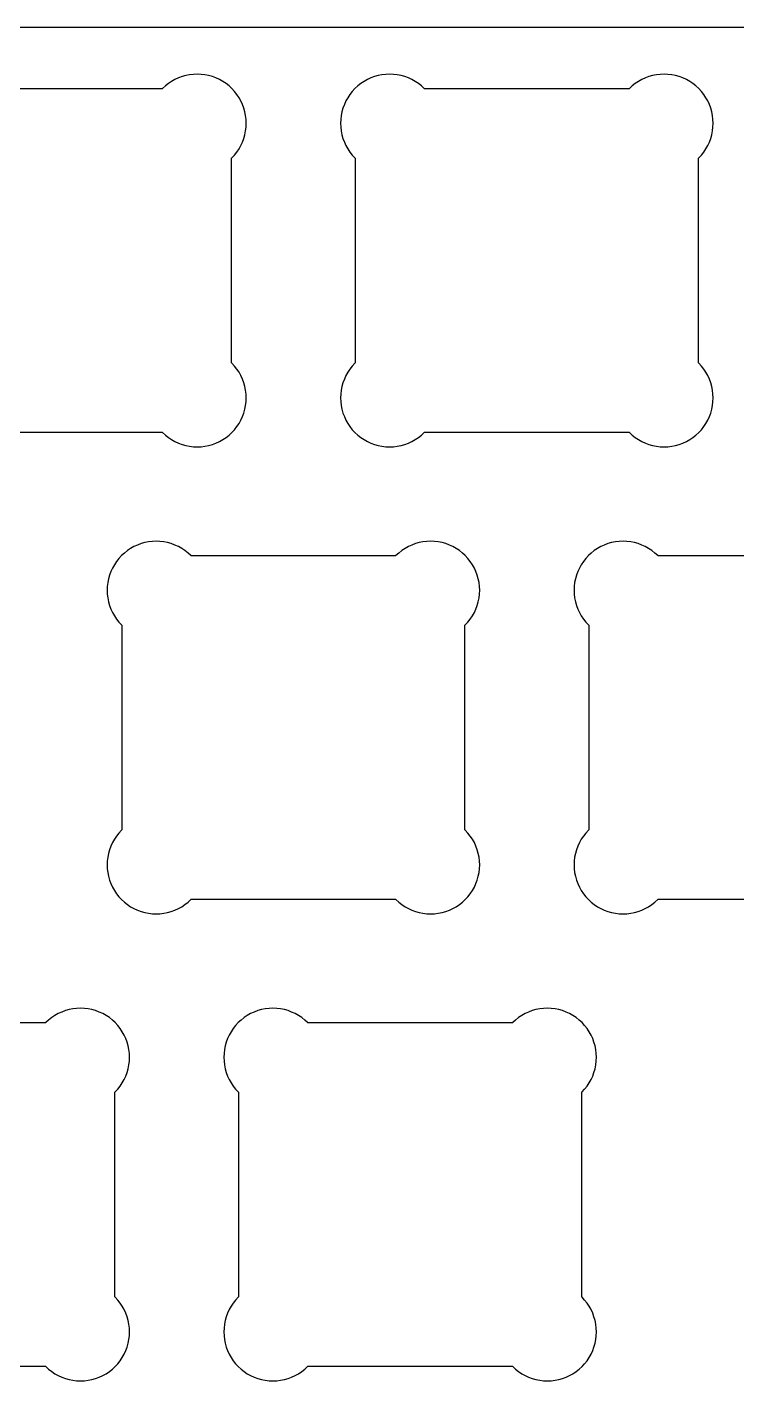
# Model space of a CAD drawing. Extents: x 0 to 286, y 0 to 95.
# Drawn here: x 217.8 to 246.8, y 40.1 to 95.3 of the extents above; entities that cross this region are included whole.
import ezdxf

# ---------------------------------------------------------------- set-up
doc = ezdxf.new("R2010")
doc.units = 0
doc.layers.get('0').update_dxf_attribs({"linetype": 'CONTINUOUS'})

msp = doc.modelspace()

# ---------------------------------------------------------------- linework, layer by layer
at = {"color": 0}
for p, q in [((0.09508, 95.3424), (285.845, 95.3424)), ((224.303, 93.3619), (224.15, 93.3207)), ((224.456, 93.3937), (224.303, 93.3619)), ((224.613, 93.4117), (224.456, 93.3937)), ((224.769, 93.4173), (224.613, 93.4117)), ((224.926, 93.4117), (224.769, 93.4173)), ((225.082, 93.3937), (224.926, 93.4117)), ((225.236, 93.3619), (225.082, 93.3937)), ((225.388, 93.3207), (225.236, 93.3619)), ((232.152, 93.3619), (232.001, 93.3207)), ((232.307, 93.3937), (232.152, 93.3619)), ((232.463, 93.4117), (232.307, 93.3937)), ((232.62, 93.4173), (232.463, 93.4117)), ((232.775, 93.4117), (232.62, 93.4173)), ((232.931, 93.3937), (232.775, 93.4117)), ((233.086, 93.3619), (232.931, 93.3937)), ((233.237, 93.3207), (233.086, 93.3619)), ((243.353, 93.3619), (243.2, 93.3207)), ((243.506, 93.3937), (243.353, 93.3619)), ((243.663, 93.4117), (243.506, 93.3937)), ((243.821, 93.4173), (243.663, 93.4117)), ((243.976, 93.4117), (243.821, 93.4173)), ((244.132, 93.3937), (243.976, 93.4117)), ((244.286, 93.3619), (244.132, 93.3937)), ((244.438, 93.3207), (244.286, 93.3619)), ((223.341, 92.8176), (214.997, 92.8176)), ((223.355, 92.8328), (223.341, 92.8176)), ((223.471, 92.939), (223.355, 92.8328)), ((223.594, 93.037), (223.471, 92.939)), ((223.725, 93.1238), (223.594, 93.037)), ((223.862, 93.2007), (223.725, 93.1238)), ((224.004, 93.2656), (223.862, 93.2007)), ((224.15, 93.3207), (224.004, 93.2656)), ((225.535, 93.2656), (225.388, 93.3207)), ((225.677, 93.2007), (225.535, 93.2656)), ((225.814, 93.1238), (225.677, 93.2007)), ((225.945, 93.037), (225.814, 93.1238)), ((226.067, 92.939), (225.945, 93.037)), ((226.184, 92.8328), (226.067, 92.939)), ((226.29, 92.7171), (226.184, 92.8328)), ((231.205, 92.8328), (231.098, 92.7171)), ((231.32, 92.939), (231.205, 92.8328)), ((231.444, 93.037), (231.32, 92.939)), ((231.575, 93.1238), (231.444, 93.037)), ((231.712, 93.2007), (231.575, 93.1238)), ((231.854, 93.2656), (231.712, 93.2007)), ((232.001, 93.3207), (231.854, 93.2656)), ((233.385, 93.2656), (233.237, 93.3207)), ((233.527, 93.2007), (233.385, 93.2656)), ((233.664, 93.1238), (233.527, 93.2007)), ((233.795, 93.037), (233.664, 93.1238)), ((233.918, 92.939), (233.795, 93.037)), ((234.033, 92.8328), (233.918, 92.939)), ((234.047, 92.8176), (234.033, 92.8328)), ((242.391, 92.8176), (234.047, 92.8176)), ((242.405, 92.8328), (242.391, 92.8176)), ((242.521, 92.939), (242.405, 92.8328)), ((242.644, 93.037), (242.521, 92.939)), ((242.775, 93.1238), (242.644, 93.037)), ((242.912, 93.2007), (242.775, 93.1238)), ((243.054, 93.2656), (242.912, 93.2007)), ((243.2, 93.3207), (243.054, 93.2656)), ((244.585, 93.2656), (244.438, 93.3207)), ((244.727, 93.2007), (244.585, 93.2656)), ((244.864, 93.1238), (244.727, 93.2007)), ((244.995, 93.037), (244.864, 93.1238)), ((245.117, 92.939), (244.995, 93.037)), ((245.234, 92.8328), (245.117, 92.939)), ((245.34, 92.7171), (245.234, 92.8328)), ((226.388, 92.5932), (226.29, 92.7171)), ((226.475, 92.4623), (226.388, 92.5932)), ((226.552, 92.3272), (226.475, 92.4623)), ((226.617, 92.184), (226.552, 92.3272)), ((230.837, 92.3272), (230.772, 92.184)), ((230.914, 92.4623), (230.837, 92.3272)), ((231.001, 92.5932), (230.914, 92.4623)), ((231.098, 92.7171), (231.001, 92.5932)), ((245.438, 92.5932), (245.34, 92.7171)), ((245.525, 92.4623), (245.438, 92.5932)), ((245.602, 92.3272), (245.525, 92.4623)), ((245.667, 92.184), (245.602, 92.3272)), ((226.672, 92.0365), (226.617, 92.184)), ((226.713, 91.8849), (226.672, 92.0365)), ((226.745, 91.7303), (226.713, 91.8849)), ((226.763, 91.5748), (226.745, 91.7303)), ((230.644, 91.7303), (230.626, 91.5748)), ((230.675, 91.8849), (230.644, 91.7303)), ((230.717, 92.0365), (230.675, 91.8849)), ((230.772, 92.184), (230.717, 92.0365)), ((245.722, 92.0365), (245.667, 92.184)), ((245.763, 91.8849), (245.722, 92.0365)), ((245.795, 91.7303), (245.763, 91.8849)), ((245.813, 91.5748), (245.795, 91.7303)), ((226.745, 91.1063), (226.763, 91.2619)), ((226.77, 91.4178), (226.763, 91.5748)), ((226.763, 91.2619), (226.77, 91.4178)), ((230.626, 91.5748), (230.619, 91.4178)), ((230.619, 91.4178), (230.626, 91.2619)), ((230.626, 91.2619), (230.644, 91.1063)), ((245.795, 91.1063), (245.813, 91.2619)), ((245.82, 91.4178), (245.813, 91.5748)), ((245.813, 91.2619), (245.82, 91.4178)), ((226.552, 90.5108), (226.617, 90.653)), ((226.617, 90.653), (226.672, 90.8004)), ((226.672, 90.8004), (226.713, 90.9518)), ((226.713, 90.9518), (226.745, 91.1063)), ((230.644, 91.1063), (230.675, 90.9518)), ((230.675, 90.9518), (230.717, 90.8004)), ((230.717, 90.8004), (230.772, 90.653)), ((230.772, 90.653), (230.837, 90.5108)), ((245.602, 90.5108), (245.667, 90.653)), ((245.667, 90.653), (245.722, 90.8004)), ((245.722, 90.8004), (245.763, 90.9518)), ((245.763, 90.9518), (245.795, 91.1063)), ((226.184, 90.0038), (226.29, 90.1196)), ((226.29, 90.1196), (226.388, 90.2423)), ((226.388, 90.2423), (226.475, 90.3732)), ((226.475, 90.3732), (226.552, 90.5108)), ((230.837, 90.5108), (230.914, 90.3732)), ((230.914, 90.3732), (231.001, 90.2423)), ((231.001, 90.2423), (231.098, 90.1196)), ((231.098, 90.1196), (231.205, 90.0038)), ((245.234, 90.0038), (245.34, 90.1196)), ((245.34, 90.1196), (245.438, 90.2423)), ((245.438, 90.2423), (245.525, 90.3732)), ((245.525, 90.3732), (245.602, 90.5108)), ((226.169, 89.9901), (226.184, 90.0038)), ((226.169, 81.6462), (226.169, 89.9901)), ((231.205, 90.0038), (231.22, 89.9901)), ((231.22, 89.9901), (231.22, 81.6462)), ((245.219, 89.9901), (245.234, 90.0038)), ((245.219, 81.6462), (245.219, 89.9901)), ((226.184, 81.6321), (226.169, 81.6462)), ((226.29, 81.5164), (226.184, 81.6321)), ((226.388, 81.394), (226.29, 81.5164)), ((226.475, 81.2631), (226.388, 81.394)), ((226.552, 81.1251), (226.475, 81.2631)), ((230.914, 81.2631), (230.837, 81.1251)), ((231.001, 81.394), (230.914, 81.2631)), ((231.098, 81.5164), (231.001, 81.394)), ((231.205, 81.6321), (231.098, 81.5164)), ((231.22, 81.6462), (231.205, 81.6321)), ((245.234, 81.6321), (245.219, 81.6462)), ((245.34, 81.5164), (245.234, 81.6321)), ((245.438, 81.394), (245.34, 81.5164)), ((245.525, 81.2631), (245.438, 81.394)), ((245.602, 81.1251), (245.525, 81.2631)), ((226.617, 80.9833), (226.552, 81.1251)), ((226.672, 80.8373), (226.617, 80.9833)), ((226.713, 80.6842), (226.672, 80.8373)), ((226.745, 80.5311), (226.713, 80.6842)), ((230.675, 80.6842), (230.644, 80.5311)), ((230.717, 80.8373), (230.675, 80.6842)), ((230.772, 80.9833), (230.717, 80.8373)), ((230.837, 81.1251), (230.772, 80.9833)), ((245.667, 80.9833), (245.602, 81.1251)), ((245.722, 80.8373), (245.667, 80.9833)), ((245.763, 80.6842), (245.722, 80.8373)), ((245.795, 80.5311), (245.763, 80.6842)), ((226.763, 80.3741), (226.745, 80.5311)), ((226.77, 80.2171), (226.763, 80.3741)), ((226.763, 80.0612), (226.77, 80.2171)), ((230.626, 80.3741), (230.619, 80.2171)), ((230.619, 80.2171), (230.626, 80.0612)), ((230.644, 80.5311), (230.626, 80.3741)), ((245.813, 80.3741), (245.795, 80.5311)), ((245.82, 80.2171), (245.813, 80.3741)), ((245.813, 80.0612), (245.82, 80.2171)), ((226.617, 79.4523), (226.672, 79.5997)), ((226.672, 79.5997), (226.713, 79.7511)), ((226.713, 79.7511), (226.745, 79.9056)), ((226.745, 79.9056), (226.763, 80.0612)), ((230.626, 80.0612), (230.644, 79.9056)), ((230.644, 79.9056), (230.675, 79.7511)), ((230.675, 79.7511), (230.717, 79.5997)), ((230.717, 79.5997), (230.772, 79.4523)), ((245.667, 79.4523), (245.722, 79.5997)), ((245.722, 79.5997), (245.763, 79.7511)), ((245.763, 79.7511), (245.795, 79.9056)), ((245.795, 79.9056), (245.813, 80.0612)), ((226.29, 78.9203), (226.388, 79.043)), ((226.388, 79.043), (226.475, 79.1739)), ((226.475, 79.1739), (226.552, 79.3101)), ((226.552, 79.3101), (226.617, 79.4523)), ((230.772, 79.4523), (230.837, 79.3101)), ((230.837, 79.3101), (230.914, 79.1739)), ((230.914, 79.1739), (231.001, 79.043)), ((231.001, 79.043), (231.098, 78.9203)), ((245.34, 78.9203), (245.438, 79.043)), ((245.438, 79.043), (245.525, 79.1739)), ((245.525, 79.1739), (245.602, 79.3101)), ((245.602, 79.3101), (245.667, 79.4523)), ((214.997, 78.8183), (223.341, 78.8183)), ((223.341, 78.8183), (223.355, 78.8031)), ((223.355, 78.8031), (223.471, 78.697)), ((223.471, 78.697), (223.594, 78.5992)), ((223.594, 78.5992), (223.725, 78.5125)), ((223.725, 78.5125), (223.862, 78.4352)), ((223.862, 78.4352), (224.004, 78.3703)), ((225.535, 78.3703), (225.677, 78.4352)), ((225.677, 78.4352), (225.814, 78.5125)), ((225.814, 78.5125), (225.945, 78.5992)), ((225.945, 78.5992), (226.067, 78.697)), ((226.067, 78.697), (226.184, 78.8031)), ((226.184, 78.8031), (226.29, 78.9203)), ((231.098, 78.9203), (231.205, 78.8031)), ((231.205, 78.8031), (231.32, 78.697)), ((231.32, 78.697), (231.444, 78.5992)), ((231.444, 78.5992), (231.575, 78.5125)), ((231.575, 78.5125), (231.712, 78.4352)), ((231.712, 78.4352), (231.854, 78.3703)), ((233.385, 78.3703), (233.527, 78.4352)), ((233.527, 78.4352), (233.664, 78.5125)), ((233.664, 78.5125), (233.795, 78.5992)), ((233.795, 78.5992), (233.918, 78.697)), ((233.918, 78.697), (234.033, 78.8031)), ((234.033, 78.8031), (234.047, 78.8183)), ((234.047, 78.8183), (242.391, 78.8183)), ((242.391, 78.8183), (242.405, 78.8031)), ((242.405, 78.8031), (242.521, 78.697)), ((242.521, 78.697), (242.644, 78.5992)), ((242.644, 78.5992), (242.775, 78.5125)), ((242.775, 78.5125), (242.912, 78.4352)), ((242.912, 78.4352), (243.054, 78.3703)), ((244.585, 78.3703), (244.727, 78.4352)), ((244.727, 78.4352), (244.864, 78.5125)), ((244.864, 78.5125), (244.995, 78.5992)), ((244.995, 78.5992), (245.117, 78.697)), ((245.117, 78.697), (245.234, 78.8031)), ((245.234, 78.8031), (245.34, 78.9203)), ((224.004, 78.3703), (224.15, 78.3153)), ((224.15, 78.3153), (224.303, 78.274)), ((224.303, 78.274), (224.456, 78.2422)), ((224.456, 78.2422), (224.613, 78.2242)), ((224.613, 78.2242), (224.769, 78.2175)), ((224.769, 78.2175), (224.926, 78.2242)), ((224.926, 78.2242), (225.082, 78.2422)), ((225.082, 78.2422), (225.236, 78.274)), ((225.236, 78.274), (225.388, 78.3153)), ((225.388, 78.3153), (225.535, 78.3703)), ((231.854, 78.3703), (232.001, 78.3153)), ((232.001, 78.3153), (232.152, 78.274)), ((232.152, 78.274), (232.307, 78.2422)), ((232.307, 78.2422), (232.463, 78.2242)), ((232.463, 78.2242), (232.62, 78.2175)), ((232.62, 78.2175), (232.775, 78.2242)), ((232.775, 78.2242), (232.931, 78.2422)), ((232.931, 78.2422), (233.086, 78.274)), ((233.086, 78.274), (233.237, 78.3153)), ((233.237, 78.3153), (233.385, 78.3703)), ((243.054, 78.3703), (243.2, 78.3153)), ((243.2, 78.3153), (243.353, 78.274)), ((243.353, 78.274), (243.506, 78.2422)), ((243.506, 78.2422), (243.663, 78.2242)), ((243.663, 78.2242), (243.821, 78.2175)), ((243.821, 78.2175), (243.976, 78.2242)), ((243.976, 78.2242), (244.132, 78.2422)), ((244.132, 78.2422), (244.286, 78.274)), ((244.286, 78.274), (244.438, 78.3153)), ((244.438, 78.3153), (244.585, 78.3703)), ((222.05, 74.0738), (221.919, 73.987)), ((222.187, 74.1507), (222.05, 74.0738)), ((222.329, 74.2156), (222.187, 74.1507)), ((222.476, 74.2707), (222.329, 74.2156)), ((222.627, 74.3119), (222.476, 74.2707)), ((222.782, 74.3437), (222.627, 74.3119)), ((222.938, 74.3617), (222.782, 74.3437)), ((223.095, 74.3673), (222.938, 74.3617)), ((223.25, 74.3617), (223.095, 74.3673)), ((223.406, 74.3437), (223.25, 74.3617)), ((223.561, 74.3119), (223.406, 74.3437)), ((223.712, 74.2707), (223.561, 74.3119)), ((223.86, 74.2156), (223.712, 74.2707)), ((224.002, 74.1507), (223.86, 74.2156)), ((224.139, 74.0738), (224.002, 74.1507)), ((224.27, 73.987), (224.139, 74.0738)), ((233.25, 74.0738), (233.119, 73.987)), ((233.387, 74.1507), (233.25, 74.0738)), ((233.529, 74.2156), (233.387, 74.1507)), ((233.675, 74.2707), (233.529, 74.2156)), ((233.828, 74.3119), (233.675, 74.2707)), ((233.981, 74.3437), (233.828, 74.3119)), ((234.138, 74.3617), (233.981, 74.3437)), ((234.296, 74.3673), (234.138, 74.3617)), ((234.451, 74.3617), (234.296, 74.3673)), ((234.607, 74.3437), (234.451, 74.3617)), ((234.761, 74.3119), (234.607, 74.3437)), ((234.913, 74.2707), (234.761, 74.3119)), ((235.06, 74.2156), (234.913, 74.2707)), ((235.202, 74.1507), (235.06, 74.2156)), ((235.339, 74.0738), (235.202, 74.1507)), ((235.47, 73.987), (235.339, 74.0738)), ((241.1, 74.0738), (240.969, 73.987)), ((241.237, 74.1507), (241.1, 74.0738)), ((241.379, 74.2156), (241.237, 74.1507)), ((241.526, 74.2707), (241.379, 74.2156)), ((241.677, 74.3119), (241.526, 74.2707)), ((241.832, 74.3437), (241.677, 74.3119)), ((241.988, 74.3617), (241.832, 74.3437)), ((242.145, 74.3673), (241.988, 74.3617)), ((242.3, 74.3617), (242.145, 74.3673)), ((242.456, 74.3437), (242.3, 74.3617)), ((242.611, 74.3119), (242.456, 74.3437)), ((242.762, 74.2707), (242.611, 74.3119)), ((242.91, 74.2156), (242.762, 74.2707)), ((243.052, 74.1507), (242.91, 74.2156)), ((243.189, 74.0738), (243.052, 74.1507)), ((243.32, 73.987), (243.189, 74.0738)), ((221.476, 73.5432), (221.389, 73.4124)), ((221.573, 73.6671), (221.476, 73.5432)), ((221.68, 73.7828), (221.573, 73.6671)), ((221.795, 73.889), (221.68, 73.7828)), ((221.919, 73.987), (221.795, 73.889)), ((224.393, 73.889), (224.27, 73.987)), ((224.508, 73.7828), (224.393, 73.889)), ((224.522, 73.7676), (224.508, 73.7828)), ((232.866, 73.7676), (224.522, 73.7676)), ((232.88, 73.7828), (232.866, 73.7676)), ((232.996, 73.889), (232.88, 73.7828)), ((233.119, 73.987), (232.996, 73.889)), ((235.592, 73.889), (235.47, 73.987)), ((235.709, 73.7828), (235.592, 73.889)), ((235.815, 73.6671), (235.709, 73.7828)), ((235.913, 73.5432), (235.815, 73.6671)), ((236, 73.4124), (235.913, 73.5432)), ((240.526, 73.5432), (240.439, 73.4124)), ((240.623, 73.6671), (240.526, 73.5432)), ((240.73, 73.7828), (240.623, 73.6671)), ((240.845, 73.889), (240.73, 73.7828)), ((240.969, 73.987), (240.845, 73.889)), ((243.443, 73.889), (243.32, 73.987)), ((243.558, 73.7828), (243.443, 73.889)), ((243.572, 73.7676), (243.558, 73.7828)), ((251.916, 73.7676), (243.572, 73.7676)), ((221.192, 72.9865), (221.15, 72.8349)), ((221.247, 73.134), (221.192, 72.9865)), ((221.312, 73.2758), (221.247, 73.134)), ((221.389, 73.4124), (221.312, 73.2758)), ((236.077, 73.2758), (236, 73.4124)), ((236.142, 73.134), (236.077, 73.2758)), ((236.197, 72.9865), (236.142, 73.134)), ((236.238, 72.8349), (236.197, 72.9865)), ((240.242, 72.9865), (240.2, 72.8349)), ((240.297, 73.134), (240.242, 72.9865)), ((240.362, 73.2758), (240.297, 73.134)), ((240.439, 73.4124), (240.362, 73.2758)), ((221.101, 72.5248), (221.094, 72.3678)), ((221.094, 72.3678), (221.101, 72.2119)), ((221.119, 72.6803), (221.101, 72.5248)), ((221.15, 72.8349), (221.119, 72.6803)), ((236.27, 72.6803), (236.238, 72.8349)), ((236.288, 72.5248), (236.27, 72.6803)), ((236.295, 72.3678), (236.288, 72.5248)), ((236.288, 72.2119), (236.295, 72.3678)), ((240.151, 72.5248), (240.144, 72.3678)), ((240.144, 72.3678), (240.151, 72.2119)), ((240.169, 72.6803), (240.151, 72.5248)), ((240.2, 72.8349), (240.169, 72.6803)), ((221.101, 72.2119), (221.119, 72.0563)), ((221.119, 72.0563), (221.15, 71.9018)), ((221.15, 71.9018), (221.192, 71.7504)), ((236.197, 71.7504), (236.238, 71.9018)), ((236.238, 71.9018), (236.27, 72.0563)), ((236.27, 72.0563), (236.288, 72.2119)), ((240.151, 72.2119), (240.169, 72.0563)), ((240.169, 72.0563), (240.2, 71.9018)), ((240.2, 71.9018), (240.242, 71.7504)), ((221.192, 71.7504), (221.247, 71.603)), ((221.247, 71.603), (221.312, 71.4608)), ((221.312, 71.4608), (221.389, 71.3232)), ((221.389, 71.3232), (221.476, 71.1923)), ((235.913, 71.1923), (236, 71.3232)), ((236, 71.3232), (236.077, 71.4608)), ((236.077, 71.4608), (236.142, 71.603)), ((236.142, 71.603), (236.197, 71.7504)), ((240.242, 71.7504), (240.297, 71.603)), ((240.297, 71.603), (240.362, 71.4608)), ((240.362, 71.4608), (240.439, 71.3232)), ((240.439, 71.3232), (240.526, 71.1923)), ((221.476, 71.1923), (221.573, 71.0696)), ((221.573, 71.0696), (221.68, 70.9538)), ((221.68, 70.9538), (221.695, 70.9401)), ((221.695, 70.9401), (221.695, 62.5962)), ((235.694, 70.9401), (235.709, 70.9538)), ((235.694, 62.5962), (235.694, 70.9401)), ((235.709, 70.9538), (235.815, 71.0696)), ((235.815, 71.0696), (235.913, 71.1923)), ((240.526, 71.1923), (240.623, 71.0696)), ((240.623, 71.0696), (240.73, 70.9538)), ((240.73, 70.9538), (240.745, 70.9401)), ((240.745, 70.9401), (240.745, 62.5962)), ((221.573, 62.4664), (221.476, 62.3439)), ((221.68, 62.5821), (221.573, 62.4664)), ((221.695, 62.5962), (221.68, 62.5821)), ((235.709, 62.5821), (235.694, 62.5962)), ((235.815, 62.4664), (235.709, 62.5821)), ((235.913, 62.3439), (235.815, 62.4664)), ((240.623, 62.4664), (240.526, 62.3439)), ((240.73, 62.5821), (240.623, 62.4664)), ((240.745, 62.5962), (240.73, 62.5821)), ((221.247, 61.9333), (221.192, 61.7873)), ((221.312, 62.0751), (221.247, 61.9333)), ((221.389, 62.2131), (221.312, 62.0751)), ((221.476, 62.3439), (221.389, 62.2131)), ((236, 62.2131), (235.913, 62.3439)), ((236.077, 62.0751), (236, 62.2131)), ((236.142, 61.9333), (236.077, 62.0751)), ((236.197, 61.7873), (236.142, 61.9333)), ((240.297, 61.9333), (240.242, 61.7873)), ((240.362, 62.0751), (240.297, 61.9333)), ((240.439, 62.2131), (240.362, 62.0751)), ((240.526, 62.3439), (240.439, 62.2131)), ((221.101, 61.3241), (221.094, 61.1671)), ((221.119, 61.4811), (221.101, 61.3241)), ((221.15, 61.6342), (221.119, 61.4811)), ((221.192, 61.7873), (221.15, 61.6342)), ((236.238, 61.6342), (236.197, 61.7873)), ((236.27, 61.4811), (236.238, 61.6342)), ((236.288, 61.3241), (236.27, 61.4811)), ((236.295, 61.1671), (236.288, 61.3241)), ((240.151, 61.3241), (240.144, 61.1671)), ((240.169, 61.4811), (240.151, 61.3241)), ((240.2, 61.6342), (240.169, 61.4811)), ((240.242, 61.7873), (240.2, 61.6342)), ((221.094, 61.1671), (221.101, 61.0112)), ((221.101, 61.0112), (221.119, 60.8556)), ((221.119, 60.8556), (221.15, 60.7011)), ((236.238, 60.7011), (236.27, 60.8556)), ((236.27, 60.8556), (236.288, 61.0112)), ((236.288, 61.0112), (236.295, 61.1671)), ((240.144, 61.1671), (240.151, 61.0112)), ((240.151, 61.0112), (240.169, 60.8556)), ((240.169, 60.8556), (240.2, 60.7011)), ((221.15, 60.7011), (221.192, 60.5497)), ((221.192, 60.5497), (221.247, 60.4023)), ((221.247, 60.4023), (221.312, 60.2601)), ((221.312, 60.2601), (221.389, 60.1239)), ((236, 60.1239), (236.077, 60.2601)), ((236.077, 60.2601), (236.142, 60.4023)), ((236.142, 60.4023), (236.197, 60.5497)), ((236.197, 60.5497), (236.238, 60.7011)), ((240.2, 60.7011), (240.242, 60.5497)), ((240.242, 60.5497), (240.297, 60.4023)), ((240.297, 60.4023), (240.362, 60.2601)), ((240.362, 60.2601), (240.439, 60.1239)), ((221.389, 60.1239), (221.476, 59.993)), ((221.476, 59.993), (221.573, 59.8703)), ((221.573, 59.8703), (221.68, 59.7531)), ((221.68, 59.7531), (221.795, 59.647)), ((221.795, 59.647), (221.919, 59.5492)), ((224.27, 59.5492), (224.393, 59.647)), ((224.393, 59.647), (224.508, 59.7531)), ((224.508, 59.7531), (224.522, 59.7683)), ((224.522, 59.7683), (232.866, 59.7683)), ((232.866, 59.7683), (232.88, 59.7531)), ((232.88, 59.7531), (232.996, 59.647)), ((232.996, 59.647), (233.119, 59.5492)), ((235.47, 59.5492), (235.592, 59.647)), ((235.592, 59.647), (235.709, 59.7531)), ((235.709, 59.7531), (235.815, 59.8703)), ((235.815, 59.8703), (235.913, 59.993)), ((235.913, 59.993), (236, 60.1239)), ((240.439, 60.1239), (240.526, 59.993)), ((240.526, 59.993), (240.623, 59.8703)), ((240.623, 59.8703), (240.73, 59.7531)), ((240.73, 59.7531), (240.845, 59.647)), ((240.845, 59.647), (240.969, 59.5492)), ((243.32, 59.5492), (243.443, 59.647)), ((243.443, 59.647), (243.558, 59.7531)), ((243.558, 59.7531), (243.572, 59.7683)), ((243.572, 59.7683), (251.916, 59.7683)), ((221.919, 59.5492), (222.05, 59.4625)), ((222.05, 59.4625), (222.187, 59.3852)), ((222.187, 59.3852), (222.329, 59.3203)), ((222.329, 59.3203), (222.476, 59.2653)), ((222.476, 59.2653), (222.627, 59.224)), ((222.627, 59.224), (222.782, 59.1922)), ((222.782, 59.1922), (222.938, 59.1742)), ((222.938, 59.1742), (223.095, 59.1675)), ((223.095, 59.1675), (223.25, 59.1742)), ((223.25, 59.1742), (223.406, 59.1922)), ((223.406, 59.1922), (223.561, 59.224)), ((223.561, 59.224), (223.712, 59.2653)), ((223.712, 59.2653), (223.86, 59.3203)), ((223.86, 59.3203), (224.002, 59.3852)), ((224.002, 59.3852), (224.139, 59.4625)), ((224.139, 59.4625), (224.27, 59.5492)), ((233.119, 59.5492), (233.25, 59.4625)), ((233.25, 59.4625), (233.387, 59.3852)), ((233.387, 59.3852), (233.529, 59.3203)), ((233.529, 59.3203), (233.675, 59.2653)), ((233.675, 59.2653), (233.828, 59.224)), ((233.828, 59.224), (233.981, 59.1922)), ((233.981, 59.1922), (234.138, 59.1742)), ((234.138, 59.1742), (234.296, 59.1675)), ((234.296, 59.1675), (234.451, 59.1742)), ((234.451, 59.1742), (234.607, 59.1922)), ((234.607, 59.1922), (234.761, 59.224)), ((234.761, 59.224), (234.913, 59.2653)), ((234.913, 59.2653), (235.06, 59.3203)), ((235.06, 59.3203), (235.202, 59.3852)), ((235.202, 59.3852), (235.339, 59.4625)), ((235.339, 59.4625), (235.47, 59.5492)), ((240.969, 59.5492), (241.1, 59.4625)), ((241.1, 59.4625), (241.237, 59.3852)), ((241.237, 59.3852), (241.379, 59.3203)), ((241.379, 59.3203), (241.526, 59.2653)), ((241.526, 59.2653), (241.677, 59.224)), ((241.677, 59.224), (241.832, 59.1922)), ((241.832, 59.1922), (241.988, 59.1742)), ((241.988, 59.1742), (242.145, 59.1675)), ((242.145, 59.1675), (242.3, 59.1742)), ((242.3, 59.1742), (242.456, 59.1922)), ((242.456, 59.1922), (242.611, 59.224)), ((242.611, 59.224), (242.762, 59.2653)), ((242.762, 59.2653), (242.91, 59.3203)), ((242.91, 59.3203), (243.052, 59.3852)), ((243.052, 59.3852), (243.189, 59.4625)), ((243.189, 59.4625), (243.32, 59.5492)), ((219.539, 55.2619), (219.389, 55.2207)), ((219.694, 55.2937), (219.539, 55.2619)), ((219.849, 55.3117), (219.694, 55.2937)), ((220.007, 55.3173), (219.849, 55.3117)), ((220.164, 55.3117), (220.007, 55.3173)), ((220.319, 55.2937), (220.164, 55.3117)), ((220.474, 55.2619), (220.319, 55.2937)), ((220.625, 55.2207), (220.474, 55.2619)), ((227.39, 55.2619), (227.239, 55.2207)), ((227.544, 55.2937), (227.39, 55.2619)), ((227.7, 55.3117), (227.544, 55.2937)), ((227.857, 55.3173), (227.7, 55.3117)), ((228.014, 55.3117), (227.857, 55.3173)), ((228.17, 55.2937), (228.014, 55.3117)), ((228.324, 55.2619), (228.17, 55.2937)), ((228.475, 55.2207), (228.324, 55.2619)), ((238.589, 55.2619), (238.439, 55.2207)), ((238.744, 55.2937), (238.589, 55.2619)), ((238.899, 55.3117), (238.744, 55.2937)), ((239.057, 55.3173), (238.899, 55.3117)), ((239.214, 55.3117), (239.057, 55.3173)), ((239.369, 55.2937), (239.214, 55.3117)), ((239.524, 55.2619), (239.369, 55.2937)), ((239.675, 55.2207), (239.524, 55.2619)), ((218.579, 54.7176), (210.235, 54.7176)), ((218.593, 54.7328), (218.579, 54.7176)), ((218.707, 54.839), (218.593, 54.7328)), ((218.831, 54.937), (218.707, 54.839)), ((218.962, 55.0238), (218.831, 54.937)), ((219.098, 55.1007), (218.962, 55.0238)), ((219.242, 55.1656), (219.098, 55.1007)), ((219.389, 55.2207), (219.242, 55.1656)), ((220.772, 55.1656), (220.625, 55.2207)), ((220.915, 55.1007), (220.772, 55.1656)), ((221.051, 55.0238), (220.915, 55.1007)), ((221.184, 54.937), (221.051, 55.0238)), ((221.306, 54.839), (221.184, 54.937)), ((221.42, 54.7328), (221.306, 54.839)), ((221.528, 54.6171), (221.42, 54.7328)), ((226.443, 54.7328), (226.336, 54.6171)), ((226.558, 54.839), (226.443, 54.7328)), ((226.681, 54.937), (226.558, 54.839)), ((226.811, 55.0238), (226.681, 54.937)), ((226.949, 55.1007), (226.811, 55.0238)), ((227.093, 55.1656), (226.949, 55.1007)), ((227.239, 55.2207), (227.093, 55.1656)), ((228.622, 55.1656), (228.475, 55.2207)), ((228.765, 55.1007), (228.622, 55.1656)), ((228.902, 55.0238), (228.765, 55.1007)), ((229.033, 54.937), (228.902, 55.0238)), ((229.155, 54.839), (229.033, 54.937)), ((229.271, 54.7328), (229.155, 54.839)), ((229.285, 54.7176), (229.271, 54.7328)), ((237.629, 54.7176), (229.285, 54.7176)), ((237.643, 54.7328), (237.629, 54.7176)), ((237.757, 54.839), (237.643, 54.7328)), ((237.881, 54.937), (237.757, 54.839)), ((238.012, 55.0238), (237.881, 54.937)), ((238.148, 55.1007), (238.012, 55.0238)), ((238.292, 55.1656), (238.148, 55.1007)), ((238.439, 55.2207), (238.292, 55.1656)), ((239.822, 55.1656), (239.675, 55.2207)), ((239.965, 55.1007), (239.822, 55.1656)), ((240.101, 55.0238), (239.965, 55.1007)), ((240.234, 54.937), (240.101, 55.0238)), ((240.356, 54.839), (240.234, 54.937)), ((240.47, 54.7328), (240.356, 54.839)), ((240.578, 54.6171), (240.47, 54.7328)), ((221.625, 54.4932), (221.528, 54.6171)), ((221.711, 54.3624), (221.625, 54.4932)), ((221.788, 54.2258), (221.711, 54.3624)), ((221.855, 54.084), (221.788, 54.2258)), ((226.076, 54.2258), (226.009, 54.084)), ((226.151, 54.3624), (226.076, 54.2258)), ((226.24, 54.4932), (226.151, 54.3624)), ((226.336, 54.6171), (226.24, 54.4932)), ((240.675, 54.4932), (240.578, 54.6171)), ((240.761, 54.3624), (240.675, 54.4932)), ((240.838, 54.2258), (240.761, 54.3624)), ((240.905, 54.084), (240.838, 54.2258)), ((221.908, 53.9365), (221.855, 54.084)), ((221.952, 53.7849), (221.908, 53.9365)), ((221.981, 53.6303), (221.952, 53.7849)), ((222.001, 53.4748), (221.981, 53.6303)), ((225.881, 53.6303), (225.863, 53.4748)), ((225.911, 53.7849), (225.881, 53.6303)), ((225.954, 53.9365), (225.911, 53.7849)), ((226.009, 54.084), (225.954, 53.9365)), ((240.958, 53.9365), (240.905, 54.084)), ((241.002, 53.7849), (240.958, 53.9365)), ((241.031, 53.6303), (241.002, 53.7849)), ((241.051, 53.4748), (241.031, 53.6303)), ((221.981, 53.0063), (222.001, 53.1619)), ((222.006, 53.3178), (222.001, 53.4748)), ((222.001, 53.1619), (222.006, 53.3178)), ((225.863, 53.4748), (225.856, 53.3178)), ((225.856, 53.3178), (225.863, 53.1619)), ((225.863, 53.1619), (225.881, 53.0063)), ((241.031, 53.0063), (241.051, 53.1619)), ((241.056, 53.3178), (241.051, 53.4748)), ((241.051, 53.1619), (241.056, 53.3178)), ((221.788, 52.4108), (221.855, 52.553)), ((221.855, 52.553), (221.908, 52.7004)), ((221.908, 52.7004), (221.952, 52.8518)), ((221.952, 52.8518), (221.981, 53.0063)), ((225.881, 53.0063), (225.911, 52.8518)), ((225.911, 52.8518), (225.954, 52.7004)), ((225.954, 52.7004), (226.009, 52.553)), ((226.009, 52.553), (226.076, 52.4108)), ((240.838, 52.4108), (240.905, 52.553)), ((240.905, 52.553), (240.958, 52.7004)), ((240.958, 52.7004), (241.002, 52.8518)), ((241.002, 52.8518), (241.031, 53.0063)), ((221.42, 51.9038), (221.528, 52.0196)), ((221.528, 52.0196), (221.625, 52.1423)), ((221.625, 52.1423), (221.711, 52.2732)), ((221.711, 52.2732), (221.788, 52.4108)), ((226.076, 52.4108), (226.151, 52.2732)), ((226.151, 52.2732), (226.24, 52.1423)), ((226.24, 52.1423), (226.336, 52.0196)), ((226.336, 52.0196), (226.443, 51.9038)), ((240.47, 51.9038), (240.578, 52.0196)), ((240.578, 52.0196), (240.675, 52.1423)), ((240.675, 52.1423), (240.761, 52.2732)), ((240.761, 52.2732), (240.838, 52.4108)), ((221.407, 51.8901), (221.42, 51.9038)), ((221.407, 43.5462), (221.407, 51.8901)), ((226.443, 51.9038), (226.457, 51.8901)), ((226.457, 51.8901), (226.457, 43.5462)), ((240.457, 51.8901), (240.47, 51.9038)), ((240.457, 43.5462), (240.457, 51.8901)), ((221.42, 43.5321), (221.407, 43.5462)), ((221.528, 43.4164), (221.42, 43.5321)), ((221.625, 43.2939), (221.528, 43.4164)), ((221.711, 43.1631), (221.625, 43.2939)), ((221.788, 43.0251), (221.711, 43.1631)), ((226.151, 43.1631), (226.076, 43.0251)), ((226.24, 43.2939), (226.151, 43.1631)), ((226.336, 43.4164), (226.24, 43.2939)), ((226.443, 43.5321), (226.336, 43.4164)), ((226.457, 43.5462), (226.443, 43.5321)), ((240.47, 43.5321), (240.457, 43.5462)), ((240.578, 43.4164), (240.47, 43.5321)), ((240.675, 43.2939), (240.578, 43.4164)), ((240.761, 43.1631), (240.675, 43.2939)), ((240.838, 43.0251), (240.761, 43.1631)), ((221.855, 42.8833), (221.788, 43.0251)), ((221.908, 42.7373), (221.855, 42.8833)), ((221.952, 42.5842), (221.908, 42.7373)), ((221.981, 42.4311), (221.952, 42.5842)), ((225.911, 42.5842), (225.881, 42.4311)), ((225.954, 42.7373), (225.911, 42.5842)), ((226.009, 42.8833), (225.954, 42.7373)), ((226.076, 43.0251), (226.009, 42.8833)), ((240.905, 42.8833), (240.838, 43.0251)), ((240.958, 42.7373), (240.905, 42.8833)), ((241.002, 42.5842), (240.958, 42.7373)), ((241.031, 42.4311), (241.002, 42.5842)), ((222.001, 42.2741), (221.981, 42.4311)), ((222.006, 42.1171), (222.001, 42.2741)), ((222.001, 41.9612), (222.006, 42.1171)), ((225.863, 42.2741), (225.856, 42.1171)), ((225.856, 42.1171), (225.863, 41.9612)), ((225.881, 42.4311), (225.863, 42.2741)), ((241.051, 42.2741), (241.031, 42.4311)), ((241.056, 42.1171), (241.051, 42.2741)), ((241.051, 41.9612), (241.056, 42.1171)), ((221.855, 41.3523), (221.908, 41.4997)), ((221.908, 41.4997), (221.952, 41.6511)), ((221.952, 41.6511), (221.981, 41.8056)), ((221.981, 41.8056), (222.001, 41.9612)), ((225.863, 41.9612), (225.881, 41.8056)), ((225.881, 41.8056), (225.911, 41.6511)), ((225.911, 41.6511), (225.954, 41.4997)), ((225.954, 41.4997), (226.009, 41.3523)), ((240.905, 41.3523), (240.958, 41.4997)), ((240.958, 41.4997), (241.002, 41.6511)), ((241.002, 41.6511), (241.031, 41.8056)), ((241.031, 41.8056), (241.051, 41.9612)), ((221.528, 40.8203), (221.625, 40.943)), ((221.625, 40.943), (221.711, 41.0739)), ((221.711, 41.0739), (221.788, 41.2101)), ((221.788, 41.2101), (221.855, 41.3523)), ((226.009, 41.3523), (226.076, 41.2101)), ((226.076, 41.2101), (226.151, 41.0739)), ((226.151, 41.0739), (226.24, 40.943)), ((226.24, 40.943), (226.336, 40.8203)), ((240.578, 40.8203), (240.675, 40.943)), ((240.675, 40.943), (240.761, 41.0739)), ((240.761, 41.0739), (240.838, 41.2101)), ((240.838, 41.2101), (240.905, 41.3523)), ((210.234, 40.7183), (218.58, 40.7183)), ((218.58, 40.7183), (218.593, 40.7031)), ((218.593, 40.7031), (218.707, 40.597)), ((218.707, 40.597), (218.831, 40.4992)), ((218.831, 40.4992), (218.962, 40.4125)), ((218.962, 40.4125), (219.098, 40.3352)), ((219.098, 40.3352), (219.242, 40.2703)), ((220.772, 40.2703), (220.915, 40.3352)), ((220.915, 40.3352), (221.051, 40.4125)), ((221.051, 40.4125), (221.184, 40.4992)), ((221.184, 40.4992), (221.306, 40.597)), ((221.306, 40.597), (221.42, 40.7031)), ((221.42, 40.7031), (221.528, 40.8203)), ((226.336, 40.8203), (226.443, 40.7031)), ((226.443, 40.7031), (226.558, 40.597)), ((226.558, 40.597), (226.681, 40.4992)), ((226.681, 40.4992), (226.811, 40.4125)), ((226.811, 40.4125), (226.949, 40.3352)), ((226.949, 40.3352), (227.093, 40.2703)), ((228.622, 40.2703), (228.765, 40.3352)), ((228.765, 40.3352), (228.902, 40.4125)), ((228.902, 40.4125), (229.033, 40.4992)), ((229.033, 40.4992), (229.155, 40.597)), ((229.155, 40.597), (229.271, 40.7031)), ((229.271, 40.7031), (229.284, 40.7183)), ((229.284, 40.7183), (237.63, 40.7183)), ((237.63, 40.7183), (237.643, 40.7031)), ((237.643, 40.7031), (237.757, 40.597)), ((237.757, 40.597), (237.881, 40.4992)), ((237.881, 40.4992), (238.012, 40.4125)), ((238.012, 40.4125), (238.148, 40.3352)), ((238.148, 40.3352), (238.292, 40.2703)), ((239.822, 40.2703), (239.965, 40.3352)), ((239.965, 40.3352), (240.101, 40.4125)), ((240.101, 40.4125), (240.234, 40.4992)), ((240.234, 40.4992), (240.356, 40.597)), ((240.356, 40.597), (240.47, 40.7031)), ((240.47, 40.7031), (240.578, 40.8203)), ((219.242, 40.2703), (219.389, 40.2153)), ((219.389, 40.2153), (219.539, 40.174)), ((219.539, 40.174), (219.694, 40.1422)), ((219.694, 40.1422), (219.849, 40.1242)), ((219.849, 40.1242), (220.007, 40.1175)), ((220.007, 40.1175), (220.164, 40.1242)), ((220.164, 40.1242), (220.319, 40.1422)), ((220.319, 40.1422), (220.474, 40.174)), ((220.474, 40.174), (220.625, 40.2153)), ((220.625, 40.2153), (220.772, 40.2703)), ((227.093, 40.2703), (227.239, 40.2153)), ((227.239, 40.2153), (227.39, 40.174)), ((227.39, 40.174), (227.544, 40.1422)), ((227.544, 40.1422), (227.7, 40.1242)), ((227.7, 40.1242), (227.857, 40.1175)), ((227.857, 40.1175), (228.014, 40.1242)), ((228.014, 40.1242), (228.17, 40.1422)), ((228.17, 40.1422), (228.324, 40.174)), ((228.324, 40.174), (228.475, 40.2153)), ((228.475, 40.2153), (228.622, 40.2703)), ((238.292, 40.2703), (238.439, 40.2153)), ((238.439, 40.2153), (238.589, 40.174)), ((238.589, 40.174), (238.744, 40.1422)), ((238.744, 40.1422), (238.899, 40.1242)), ((238.899, 40.1242), (239.057, 40.1175)), ((239.057, 40.1175), (239.214, 40.1242)), ((239.214, 40.1242), (239.369, 40.1422)), ((239.369, 40.1422), (239.524, 40.174)), ((239.524, 40.174), (239.675, 40.2153)), ((239.675, 40.2153), (239.822, 40.2703))]:
    msp.add_line(p, q, dxfattribs=at)

doc.saveas('drawing.dxf')
